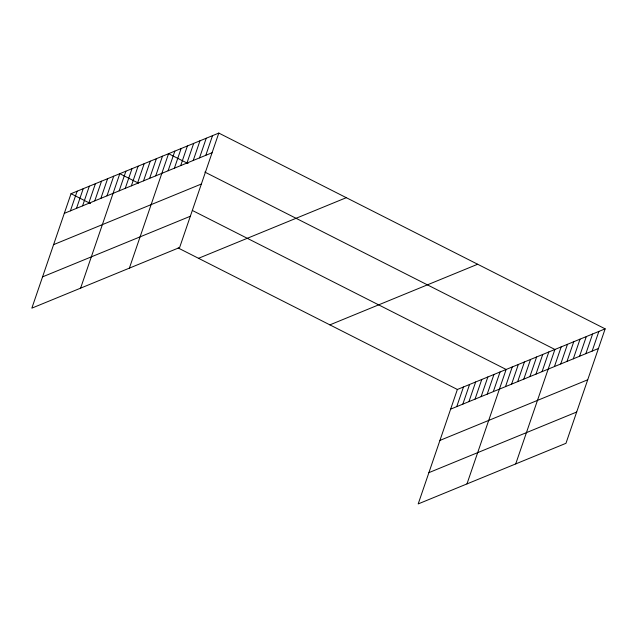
<?xml version="1.0" encoding="UTF-8"?>
<svg xmlns="http://www.w3.org/2000/svg" width="637" height="637" viewBox="0 0 637 637"><rect width="100%" height="100%" fill="white"/><g stroke="black" fill="none" stroke-linecap="round" stroke-linejoin="round"><path stroke-width="0.96" d="M218.81 133.077L71.033 193.696L31.85 308.149L179.626 247.522L218.81 133.077L605.15 328.851L565.967 443.304L418.191 503.923L457.374 389.478L605.15 328.851M70.396 210.855L77.133 191.196M76.496 208.355L83.224 188.695M82.587 205.855L89.323 186.195M88.686 203.354L95.415 183.695M94.786 200.854L101.514 181.195M100.877 198.354L107.605 178.694M106.976 195.854L113.705 176.194M80.612 288.139L119.804 173.694L138.396 183.114M119.167 190.853L125.895 171.194M125.258 188.353L131.994 168.686M131.357 185.853L138.086 166.185M137.449 183.345L144.185 163.685M143.548 180.844L150.276 161.185M149.639 178.344L156.376 158.685M155.739 175.844L162.467 156.184M129.383 268.137L168.566 153.684L188.042 163.558M168.112 170.772L174.849 151.112M174.395 168.192L181.123 148.532M180.677 165.62L187.405 145.953M186.952 163.04L193.688 143.381M193.234 160.46L199.97 140.801M199.516 157.888L206.245 138.229M205.799 155.309L212.527 135.649M456.745 406.637L463.473 386.978M462.836 404.137L469.565 384.477M468.936 401.636L475.664 381.969M475.027 399.136L481.763 379.469M481.126 396.636L487.854 376.969M487.217 394.128L493.954 374.468M493.317 391.628L500.045 371.968M466.961 483.921L506.144 369.468L192.398 210.481M505.507 386.627L512.236 366.968M511.599 384.127L518.335 364.468M517.698 381.627L524.426 361.967M523.797 379.126L530.525 359.467M529.888 376.626L536.617 356.967M535.988 374.126L542.716 354.467M542.079 371.626L548.815 351.966M515.723 463.919L554.907 349.466L204.867 172.078M554.453 366.546L561.189 346.886M560.735 363.974L567.471 344.314M567.018 361.394L573.746 341.735M573.3 358.822L580.028 339.163M579.574 356.242L586.311 336.583M585.857 353.67L592.593 334.011M592.139 351.091L598.868 331.431M64.305 213.355L212.073 152.737M53.596 244.64L201.364 184.013M42.56 276.864L190.336 216.246M198.529 258.303L346.297 197.685M329.886 324.87L477.654 264.244M450.646 409.137L598.422 348.511M439.936 440.414L587.712 379.795M428.9 472.646L576.676 412.028M71.033 193.696L90.51 203.569M178.161 247.984L457.374 389.478"/></g></svg>
